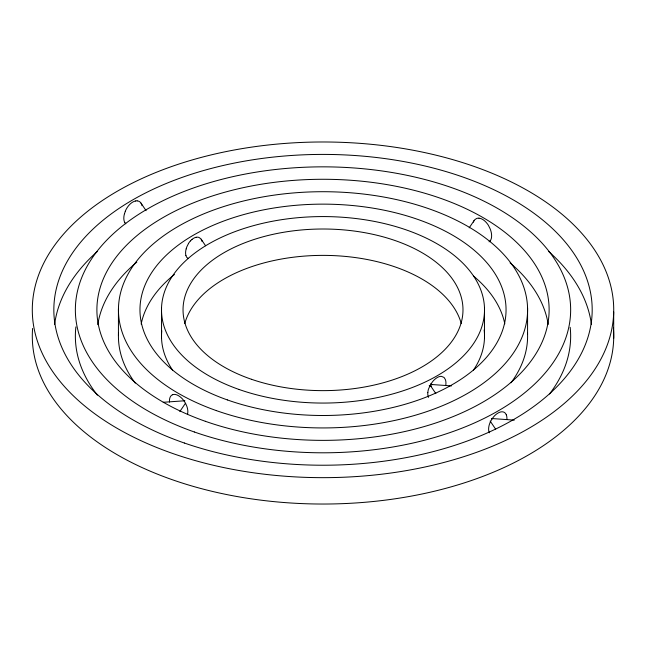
<?xml version="1.0" encoding="UTF-8"?>
<svg xmlns="http://www.w3.org/2000/svg" width="646" height="646" viewBox="0 0 646 646"><rect width="100%" height="100%" fill="white"/><g stroke="black" fill="none" stroke-linecap="round" stroke-linejoin="round"><path stroke-width="0.97" d="M188.438 243.631L186.904 246.683A11.983 6.581 -62.6 0 0 186.209 248.847M179.871 411.526L185.37 403.379M469.198 227.844L474.14 220.52M490.161 240.885L489.07 241.83M172.595 394.714L171.981 395.029A13.332 7.348 60.7 0 0 170.463 396.604A13.493 7.397 61.8 0 0 169.809 398.17A13.606 7.397 62.6 0 0 169.494 400.052A13.671 7.389 63 0 0 169.51 402.111M163.236 402.28L184.877 400.762M431.98 384.54L451.522 385.904M491.638 418.519L514.273 420.126M188.438 258.61L186.904 257.496A11.983 6.533 -62.3 0 1 185.935 255.509M490.169 421.063L495.643 429.178M430.939 386.34L435.84 393.6M201.197 239.286L205.565 245.763M137.17 200.914A12.968 7.752 -60.9 0 1 138.712 201.237A13.041 7.792 -60.5 0 1 139.988 201.996A13.106 7.833 -59.5 0 1 141.03 203.199L146.085 210.669M185.636 403.653L186.193 404.792A13.493 8.148 57.3 0 1 187.13 407.158A13.631 8.35 56.8 0 1 187.421 414.562M613.7 311.937A290.716 167.839 0 0 1 174.493 454.106A290.716 167.839 0 0 1 180.84 163.422A290.716 167.839 0 0 1 613.7 311.937L613.7 338.31M527.564 308.045L527.564 334.418M484.476 307.73L484.476 338.286M161.54 307.73L161.54 338.286M118.436 309.224L118.436 335.605M445.788 385.266A13.986 7.421 -63.7 0 0 445.78 381.132A13.897 7.389 -63.6 0 0 445.296 379.412L444.052 377.458L441.484 376.368A12.468 6.726 -57.4 0 0 438.989 376.731A12.274 6.557 -56.6 0 0 437.213 377.571A12.274 6.541 -56.4 0 0 434.516 379.606A12.468 6.718 -56.7 0 0 432.796 381.431L430.551 384.507L428.492 389.102A13.897 8.543 -56.3 0 0 427.846 392.526M431.1 383.409A1.615 0.929 -60 0 1 430.567 385.194A1.615 0.929 -60 0 1 429.194 385.783M427.822 392.534A13.986 8.681 -56 0 0 427.951 395.562A13.897 8.608 -56.1 0 0 428.484 397.363M184.764 323.549A139.972 80.815 0 0 1 323.008 255.38A139.972 80.815 0 0 1 461.26 323.549M484.153 329.92A161.508 93.242 0 0 1 473.437 370.126M172.579 370.126A161.508 93.242 0 0 1 161.775 330.752M490.152 240.877A13.396 7.356 62 0 0 490.968 239.496A13.445 7.324 62.7 0 0 491.251 232.415A13.396 7.405 62.3 0 0 490.12 228.789L488.433 225.381A13.154 7.784 62.1 0 0 486.939 223.306A13.073 7.873 62.4 0 0 485.259 221.449A13.017 7.938 62.8 0 0 480.769 218.558A13.082 7.922 62 0 0 478.961 218.195M473.389 222.135A13.445 8.188 57.1 0 1 473.72 221.287A13.388 8.115 57.7 0 1 474.632 219.85L476.514 218.526A13.154 7.946 61.6 0 1 478.952 218.162M506.286 414.797A13.534 7.413 -62.5 0 1 506.892 419.545M506.278 414.805A13.413 7.405 -61.8 0 0 505.479 413.416A13.275 7.364 -61 0 0 504.413 412.463A13.106 7.292 -60 0 0 503.097 411.922A12.928 7.179 -59 0 0 501.522 411.833A12.783 7.058 -58.2 0 0 499.786 412.229A12.67 6.961 -57.6 0 0 495.312 415.063A12.783 7.058 -57.7 0 0 493.592 416.896A12.928 7.251 -58 0 0 492.058 418.939M492.066 418.947A13.106 7.494 -58.2 0 0 490.79 421.087A13.275 7.76 -58.1 0 0 489.749 423.396A13.413 7.986 -57.9 0 0 489.022 425.754A13.534 8.156 -57.6 0 0 489.321 432.796M97.788 324.647A226.108 130.54 0 0 1 136.799 262.139M510.09 262.874A226.108 130.54 0 0 1 548.196 324.405M570.176 327.328A247.644 142.976 0 0 1 549.52 393.987M97.417 395.174A247.644 142.976 0 0 1 75.889 326.892M125.792 223.782A13.106 7.308 -60.5 0 1 124.823 222.644M124.84 222.612A13.162 7.292 -61.7 0 1 124.185 221.061A13.211 7.276 -62.2 0 1 124.46 213.737M124.516 213.729A13.162 7.292 -61.7 0 1 125.348 211.355M125.243 211.339A13.106 7.494 -61.7 0 1 126.333 209.054A13.041 7.599 -61.7 0 1 127.666 206.914A12.968 7.695 -61.9 0 1 130.976 203.312A12.855 7.768 -62.4 0 1 135.442 201.035M135.402 200.987A12.968 7.695 -61.9 0 1 137.122 200.825M141.046 203.175A13.162 7.905 -58.2 0 1 141.781 204.758A13.211 7.986 -57.6 0 1 142.007 205.67M54.603 324.454A269.18 155.411 0 0 1 97.255 251.552M548.761 251.552A269.18 155.411 0 0 1 591.421 324.454M613.377 327.974A290.716 167.839 0 0 1 323.42 504.033A290.716 167.839 0 0 1 32.607 328.443M185.911 255.525A12.032 6.517 -62.9 0 1 186.177 248.855M188.406 243.607A11.749 7.025 -62.5 0 1 190.465 240.845M190.489 240.901A11.668 7.049 -62.7 0 1 192.048 239.408M196.045 237.3A11.668 7.049 -62.7 0 1 197.619 237.163A11.749 7.106 -61.2 0 1 199.065 237.502L200.744 238.697A11.983 7.284 -57.6 0 1 201.883 240.724A12.032 7.372 -56.7 0 1 202.085 241.556M192.04 239.375A11.604 7.106 -63.2 0 1 196.077 237.292M431.221 386.502A1.074 0.622 -60 0 1 431.06 385.21A1.074 0.622 -60 0 1 432.255 384.693M185.677 403.637A13.13 7.582 57.8 0 0 183.634 400.415A12.912 7.276 57.7 0 0 181.962 398.469A12.726 7.009 57.5 0 0 180.153 396.846A12.613 6.831 57.1 0 0 175.704 394.569A12.726 6.936 57.5 0 0 174.049 394.415A12.912 7.09 58.3 0 0 172.603 394.722M141.175 324.074A183.044 105.678 0 0 1 174.436 274.469M473.437 275.987A183.044 105.678 0 0 1 504.801 323.856M527.491 332.529A204.572 118.113 0 0 1 511.018 382.755M135.272 383.118A204.572 118.113 0 0 1 118.517 332.763M251.56 379.315A139.972 80.815 0 0 0 462.972 310.799A139.972 80.815 0 0 0 254.492 239.351A139.972 80.815 0 0 0 251.56 379.315M239.141 389.506A161.508 93.242 0 0 0 484.476 311.913A161.508 93.242 0 0 0 245.415 228.038A161.508 93.242 0 0 0 239.141 389.506M205.331 421.289A226.108 130.54 0 0 0 549.06 312.922A226.108 130.54 0 0 0 214.65 195.245A226.108 130.54 0 0 0 205.331 421.289M194.349 431.988A247.644 142.976 0 0 0 570.588 313.068A247.644 142.976 0 0 0 204.088 184.409A247.644 142.976 0 0 0 194.349 431.988M184.376 443.027A269.18 155.411 0 0 0 592.148 312.535A269.18 155.411 0 0 0 192.508 173.895A269.18 155.411 0 0 0 184.376 443.027M227.344 399.914A183.044 105.678 0 0 0 505.988 312.607A183.044 105.678 0 0 0 235.701 216.935A183.044 105.678 0 0 0 227.344 399.914M216.321 410.598A204.572 118.113 0 0 0 527.524 312.769A204.572 118.113 0 0 0 225.188 206.09A204.572 118.113 0 0 0 216.321 410.598"/></g></svg>
